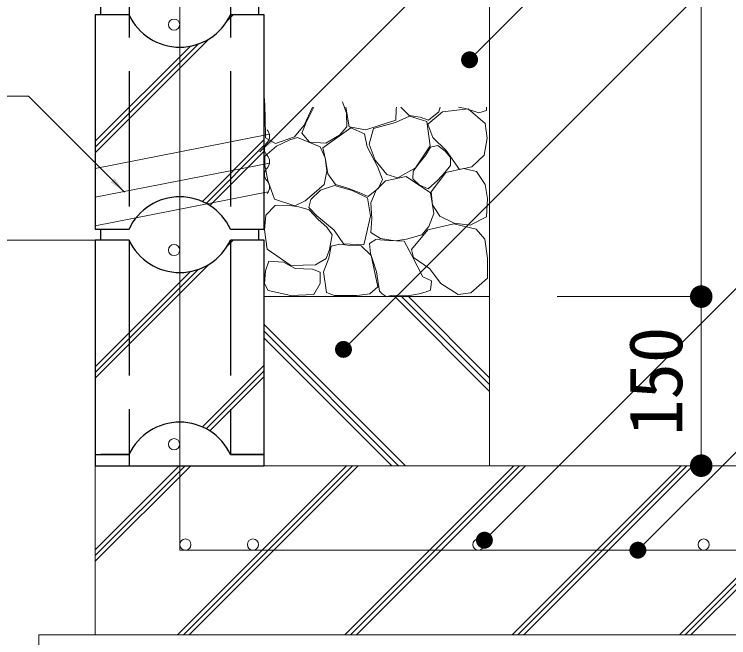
# Model space of a CAD drawing. Units: millimetres on the paper, scale 1:20. Extents: x 11 to 3083, y 13 to 5005.
# Drawn here: x 39.29 to 70.99, y 102.39 to 130.05 of the extents above; entities that cross this region are included whole.
import ezdxf
from ezdxf.enums import TextEntityAlignment as Align

# ---------------------------------------------------------------- set-up
doc = ezdxf.new("R2010")
doc.units = ezdxf.units.MM
for name, pattern in [('DASHED', [7.5, 6, -1.5]), ('USER1', [100, 75, -25]), ('USER2', [200, 125, -25, 25, -25])]:
    doc.linetypes.add(name, pattern=pattern)
for name, color, linetype, lineweight in [('0_2', 1, 'Continuous', 13), ('0_本体', 7, 'Continuous', 25), ('_0-0_', 7, 'Continuous', 13), ('ハッチ', 4, 'Continuous', 13), ('寸法', 1, 'Continuous', 13), ('本体', 7, 'Continuous', 13)]:
    doc.layers.add(name, color=color, linetype=linetype, lineweight=lineweight)
doc.styles.add('ＭＳ ゴシック', font='')
doc.styles.get('ＭＳ ゴシック').set_extended_font_data('MS Gothic')

# ---------------------------------------------------------------- blocks, each defined once
blk = doc.blocks.new('filled_arrow')
at = {"color": 0, "linetype": 'Continuous', "lineweight": -2}
blk.add_solid([(7.5, 1.25), (0, 0), (7.5, -1.25)], dxfattribs=at)
blk = doc.blocks.new('filled_dot')
at = {"color": 0, "linetype": 'Continuous', "lineweight": -2, "const_width": 1.25}
blk.add_lwpolyline([(-0.625, 0, 1), (0.625, 0, 1)], format="xyb", close=True, dxfattribs=at)

msp = doc.modelspace()

# ---------------------------------------------------------------- linework, layer by layer
at = {"layer": '0_2'}
for p, q in [((60.681, 107.248), (72.754, 119.322)), ((67.49, 106.804), (75.383, 114.697)), ((60.15, 106.718), (60.681, 107.248)), ((66.96, 106.274), (67.49, 106.804))]:
    msp.add_line(p, q, dxfattribs=at)
at = {"layer": '0_2', "lineweight": 18}
for p, q in [((60.15, 106.718), (60.154, 106.722)), ((66.96, 106.274), (66.963, 106.277))]:
    msp.add_line(p, q, dxfattribs=at)
at = {"layer": '0_本体', "linetype": 'DASHED'}
for p, q in [((44.38, 150.024), (44.38, 110.024)), ((48.88, 150.024), (48.88, 110.524))]:
    msp.add_line(p, q, dxfattribs=at)
at = {"layer": '0_本体'}
for p, q in [((43.13, 130.024), (43.13, 130.524)), ((50.13, 130.524), (50.13, 130.024)), ((43.13, 130.024), (42.88, 130.024)), ((42.88, 130.024), (42.88, 120.524)), ((44.38, 130.024), (43.13, 130.024)), ((50.13, 130.024), (48.88, 130.024)), ((50.38, 130.024), (50.13, 130.024)), ((50.38, 120.524), (50.38, 130.024)), ((42.88, 120.524), (44.38, 120.524)), ((43.13, 120.024), (43.13, 120.524)), ((43.13, 120.524), (44.38, 120.524)), ((48.88, 120.524), (50.38, 120.524)), ((48.88, 120.524), (50.13, 120.524)), ((50.13, 120.524), (50.13, 120.024)), ((44.38, 120.024), (42.88, 120.024)), ((42.88, 120.024), (42.88, 110.524)), ((44.38, 120.024), (43.13, 120.024)), ((50.38, 120.024), (48.88, 120.024)), ((50.13, 120.024), (48.88, 120.024)), ((50.38, 110.524), (50.38, 120.024)), ((42.88, 110.524), (44.38, 110.524)), ((42.88, 110.524), (42.88, 110.024)), ((44.38, 110.524), (43.13, 110.524)), ((48.88, 110.524), (50.38, 110.524)), ((50.38, 110.524), (48.88, 110.524)), ((50.38, 110.024), (50.38, 110.524)), ((42.88, 110.024), (50.38, 110.024))]:
    msp.add_line(p, q, dxfattribs=at)
for centre, start, end in [((46.63, 131.076), 205.0639, 334.9361), ((46.63, 119.471), 25.0639, 154.9361), ((46.63, 119.471), 25.0639, 154.9361), ((46.63, 121.076), 205.0639, 334.9361), ((46.63, 121.076), 205.0639, 334.9361), ((46.63, 109.471), 25.0639, 154.9361), ((46.63, 109.471), 25.0639, 154.9361)]:
    msp.add_arc(centre, 2.484, start, end, dxfattribs=at)
at = {"layer": '_0-0_', "linetype": 'USER1'}
for p, q in [((50.611, 124.725), (42.88, 123.216)), ((50.56, 122.168), (42.88, 120.669))]:
    msp.add_line(p, q, dxfattribs=at)
at = {"layer": '_0-0_', "color": 4, "linetype": 'USER2'}
msp.add_line((42.88, 121.942), (50.616, 123.453), dxfattribs=at)
at = {"layer": '_0-0_'}
for centre in [(46.38, 129.592), (46.38, 119.592), (46.38, 110.974), (46.88, 106.524), (49.88, 106.524), (59.88, 106.524), (69.88, 106.524)]:
    msp.add_circle(centre, 0.25, dxfattribs=at)
at = {"layer": 'ハッチ'}
for p, q in [((44.38, 130.024), (42.88, 130.024)), ((42.88, 130.024), (42.88, 120.524)), ((48.743, 129.771), (48.996, 130.024)), ((50.38, 130.024), (48.88, 130.024)), ((50.38, 120.524), (50.38, 130.024)), ((42.88, 123.908), (47.934, 128.962)), ((42.88, 124.161), (47.45, 128.731)), ((42.88, 124.161), (47.45, 128.731)), ((42.88, 124.415), (47.102, 128.637)), ((42.88, 124.415), (47.102, 128.637)), ((42.88, 124.415), (47.102, 128.637)), ((50.42, 125.512), (50.385, 126.321)), ((52.523, 125.931), (52.156, 125.132)), ((52.232, 125.225), (52.585, 125.931)), ((53.848, 126.167), (54.028, 125.662)), ((54.151, 125.061), (54.006, 125.931)), ((56.247, 125.931), (56.236, 125.837)), ((56.441, 125.931), (56.811, 125.561)), ((58.133, 125.728), (58.182, 125.931)), ((59.305, 125.877), (59.005, 125.931)), ((59.901, 125.673), (59.305, 125.877)), ((60.244, 125.931), (60.236, 125.784)), ((54.028, 125.662), (54.039, 125.057)), ((56.236, 125.837), (56.217, 125.35)), ((56.811, 125.561), (57.295, 125.487)), ((57.643, 125.175), (58.293, 125.716)), ((57.667, 125.356), (58.133, 125.728)), ((58.293, 125.716), (59.43, 125.851)), ((59.43, 125.851), (60.189, 125.202)), ((60.236, 125.784), (59.901, 125.673)), ((50.432, 124.574), (50.42, 125.512)), ((52.053, 124.776), (52.232, 125.225)), ((56.199, 125.247), (55.223, 124.977)), ((56.217, 125.35), (55.429, 125.106)), ((56.822, 125.538), (56.199, 125.247)), ((57.591, 125.288), (56.822, 125.538)), ((57.295, 125.487), (57.667, 125.356)), ((57.736, 124.209), (57.591, 125.288)), ((52.156, 125.132), (51.728, 124.609)), ((54.23, 125.012), (52.984, 124.126)), ((54.039, 125.057), (53.714, 124.687)), ((54.889, 124.928), (54.151, 125.061)), ((54.83, 124.751), (54.23, 125.012)), ((55.429, 125.106), (54.889, 124.928)), ((55.223, 124.977), (55.036, 124.292)), ((57.86, 124.579), (57.643, 125.175)), ((60.189, 125.202), (60.27, 124.552)), ((51.728, 124.609), (50.884, 124.312)), ((52.389, 124.384), (52.053, 124.776)), ((53.714, 124.687), (53.119, 124.328)), ((54.948, 124.176), (54.83, 124.751)), ((47.633, 121.744), (50.38, 124.49)), ((47.633, 121.744), (50.38, 124.49)), ((47.633, 121.744), (50.38, 124.49)), ((50.884, 124.312), (50.432, 124.574)), ((50.923, 124.204), (51.515, 124.477)), ((51.515, 124.477), (51.849, 124.583)), ((51.849, 124.583), (52.866, 124.174)), ((53.119, 124.328), (52.389, 124.384)), ((55.036, 124.292), (55.306, 123.586)), ((58.456, 124.011), (57.86, 124.579)), ((60.27, 124.552), (60.134, 123.794)), ((47.803, 121.66), (50.38, 124.237)), ((47.803, 121.66), (50.38, 124.237)), ((47.964, 121.567), (50.38, 123.983)), ((50.407, 123.749), (50.923, 124.204)), ((52.866, 124.174), (53.078, 123.688)), ((52.984, 124.126), (53.102, 123.615)), ((55.405, 123.299), (54.948, 124.176)), ((57.092, 123.233), (57.736, 124.209)), ((57.533, 123.79), (57.761, 124.152)), ((57.761, 124.152), (58.081, 124.224)), ((58.081, 124.224), (58.412, 123.976)), ((58.412, 123.976), (58.639, 123.697)), ((59.051, 123.172), (58.456, 124.011)), ((50.407, 123.354), (50.407, 123.749)), ((53.078, 123.688), (53.154, 123.096)), ((57.275, 123.46), (57.533, 123.79)), ((58.639, 123.697), (58.649, 123.346)), ((60.134, 123.794), (59.593, 123.28)), ((50.543, 122.672), (50.407, 123.354)), ((53.102, 123.615), (53.197, 122.968)), ((55.306, 123.586), (55.825, 122.942)), ((56.996, 123.088), (57.275, 123.46)), ((58.649, 123.346), (58.401, 123.026)), ((53.154, 123.096), (53.033, 122.505)), ((55.63, 122.728), (55.405, 123.299)), ((56.303, 122.797), (57.092, 123.233)), ((56.975, 122.747), (56.996, 123.088)), ((57.793, 122.176), (58.442, 123.035)), ((58.401, 123.026), (58.081, 122.696)), ((58.442, 123.035), (59.225, 123.207)), ((59.593, 123.28), (59.051, 123.172)), ((59.225, 123.207), (59.797, 123.073)), ((59.797, 123.073), (60.179, 122.501)), ((53.197, 122.968), (53.543, 122.503)), ((55.45, 122.338), (55.63, 122.728)), ((55.755, 122.657), (56.671, 122.85)), ((55.825, 122.942), (56.303, 122.797)), ((56.671, 122.85), (57.757, 122.126)), ((57.254, 122.479), (56.975, 122.747)), ((58.081, 122.696), (57.657, 122.303)), ((50.832, 121.852), (50.543, 122.672)), ((53.033, 122.505), (52.592, 122.11)), ((52.876, 122.253), (53.497, 122.449)), ((53.497, 122.449), (54.281, 122.237)), ((53.543, 122.503), (54.038, 122.353)), ((55.345, 122.247), (55.755, 122.657)), ((57.657, 122.303), (57.254, 122.479)), ((60.179, 122.501), (60.294, 121.871)), ((52.592, 122.11), (52.198, 121.777)), ((52.451, 121.829), (52.876, 122.253)), ((54.038, 122.353), (54.594, 122.143)), ((54.281, 122.237), (54.968, 121.91)), ((54.594, 122.143), (54.999, 121.963)), ((54.999, 121.963), (55.45, 122.338)), ((55.103, 121.692), (55.345, 122.247)), ((57.757, 122.126), (57.902, 121.21)), ((57.85, 121.604), (57.793, 122.176)), ((51.742, 121.549), (50.832, 121.852)), ((52.198, 121.777), (51.742, 121.549)), ((52.353, 121.475), (52.451, 121.829)), ((54.968, 121.91), (55.098, 121.11)), ((60.294, 121.871), (60.237, 121.069)), ((50.444, 121.14), (50.867, 121.574)), ((50.867, 121.574), (51.395, 121.586)), ((51.395, 121.586), (51.911, 121.504)), ((51.911, 121.504), (52.38, 121.375)), ((52.707, 121.113), (52.353, 121.475)), ((55.152, 120.993), (55.103, 121.692)), ((58.174, 121.088), (57.85, 121.604)), ((50.397, 120.484), (50.444, 121.14)), ((52.38, 121.375), (52.767, 120.953)), ((53.48, 120.48), (52.707, 121.113)), ((55.098, 121.11), (54.935, 120.391)), ((57.902, 121.21), (57.685, 120.631)), ((52.767, 120.953), (53.154, 120.601)), ((55.103, 120.366), (55.152, 120.993)), ((58.805, 120.783), (58.174, 121.088)), ((60.237, 121.069), (59.511, 120.688)), ((42.88, 120.524), (44.38, 120.524)), ((48.88, 120.524), (50.38, 120.524)), ((50.515, 119.628), (50.397, 120.484)), ((53.154, 120.601), (53.389, 120.261)), ((53.899, 119.872), (53.48, 120.48)), ((56.913, 119.619), (57.636, 120.487)), ((57.685, 120.631), (57.371, 120.27)), ((57.636, 120.487), (58.794, 120.752)), ((58.794, 120.752), (59.783, 120.511)), ((59.511, 120.688), (58.805, 120.783)), ((59.783, 120.511), (60.169, 120.077)), ((53.389, 120.261), (53.272, 119.616)), ((54.935, 120.391), (54.804, 119.82)), ((55.538, 120.101), (55.103, 120.366)), ((57.371, 120.27), (56.695, 120.077)), ((44.38, 120.024), (42.88, 120.024)), ((42.88, 120.024), (42.88, 110.524)), ((48.743, 119.771), (48.996, 120.024)), ((50.38, 120.024), (48.88, 120.024)), ((50.38, 110.524), (50.38, 120.024)), ((53.352, 119.759), (53.74, 119.852)), ((53.74, 119.852), (54.183, 119.796)), ((54.804, 119.82), (53.899, 119.872)), ((55.057, 119.882), (55.337, 120.052)), ((55.097, 119.442), (55.057, 119.882)), ((55.337, 120.052), (55.916, 120.012)), ((56.189, 120.004), (55.538, 120.101)), ((55.916, 120.012), (56.586, 119.992)), ((56.695, 120.077), (56.189, 120.004)), ((56.586, 119.992), (56.916, 119.372)), ((60.169, 120.077), (60.29, 119.233)), ((51.555, 118.904), (50.515, 119.628)), ((53.272, 119.616), (53.131, 119.217)), ((53.241, 119.224), (53.352, 119.759)), ((54.183, 119.796), (54.681, 119.778)), ((54.681, 119.778), (55.124, 119.353)), ((57.009, 119.257), (56.913, 119.619)), ((53.131, 119.217), (52.655, 118.93)), ((53.007, 118.619), (53.241, 119.224)), ((55.197, 119.133), (55.097, 119.442)), ((55.124, 119.353), (55.416, 117.952)), ((56.916, 119.372), (57.423, 118.4)), ((57.709, 118.775), (57.009, 119.257)), ((60.29, 119.233), (60.29, 118.341)), ((42.88, 113.908), (47.934, 118.962)), ((50.437, 118.676), (50.582, 119.098)), ((50.582, 119.098), (51.241, 119.058)), ((51.241, 119.058), (51.755, 118.768)), ((52.655, 118.93), (51.555, 118.904)), ((55.366, 118.623), (55.197, 119.133)), ((42.88, 114.161), (47.45, 118.731)), ((42.88, 114.161), (47.45, 118.731)), ((42.88, 114.415), (47.102, 118.637)), ((42.88, 114.415), (47.102, 118.637)), ((42.88, 114.415), (47.102, 118.637)), ((50.397, 118.11), (50.437, 118.676)), ((51.755, 118.768), (52.528, 118.739)), ((52.528, 118.739), (52.868, 118.606)), ((52.868, 118.606), (52.867, 118.114)), ((53.144, 117.704), (53.007, 118.619)), ((55.491, 117.773), (55.366, 118.623)), ((58.215, 118.1), (57.709, 118.775)), ((57.423, 118.4), (57.809, 118.232)), ((60.29, 118.341), (59.542, 117.69)), ((50.553, 117.793), (50.397, 118.11)), ((52.867, 118.114), (52.576, 117.622)), ((55.416, 117.952), (55.073, 117.645)), ((57.792, 118.064), (57.762, 117.817)), ((57.809, 118.232), (57.792, 118.064)), ((58.987, 117.617), (58.215, 118.1)), ((51.56, 117.579), (50.553, 117.793)), ((52.576, 117.622), (51.56, 117.579)), ((53.492, 117.571), (53.144, 117.704)), ((55.073, 117.645), (54.496, 117.571)), ((55.616, 117.642), (55.491, 117.773)), ((55.788, 117.524), (55.616, 117.642)), ((57.262, 117.641), (56.819, 117.57)), ((57.517, 117.728), (57.262, 117.641)), ((57.762, 117.817), (57.517, 117.728)), ((59.542, 117.69), (58.987, 117.617)), ((54.496, 117.571), (53.492, 117.571)), ((56.037, 117.57), (55.788, 117.524)), ((56.438, 117.595), (56.037, 117.57)), ((56.819, 117.57), (56.438, 117.595)), ((47.633, 111.744), (50.38, 114.49)), ((47.633, 111.744), (50.38, 114.49)), ((47.633, 111.744), (50.38, 114.49)), ((47.803, 111.66), (50.38, 114.237)), ((47.803, 111.66), (50.38, 114.237)), ((47.964, 111.567), (50.38, 113.983)), ((42.88, 110.524), (44.38, 110.524)), ((48.88, 110.524), (50.38, 110.524)), ((42.88, 102.524), (42.88, 110.024)), ((42.88, 110.024), (82.38, 110.024)), ((42.88, 106.292), (46.611, 110.024)), ((42.88, 106.292), (46.611, 110.024)), ((42.88, 106.038), (46.865, 110.024)), ((42.88, 106.292), (46.611, 110.024)), ((42.88, 106.038), (46.865, 110.024)), ((42.88, 105.784), (47.119, 110.024)), ((46.536, 102.524), (54.036, 110.024)), ((46.536, 102.524), (54.036, 110.024)), ((46.536, 102.524), (54.036, 110.024)), ((46.79, 102.524), (54.29, 110.024)), ((46.79, 102.524), (54.29, 110.024)), ((47.043, 102.524), (54.543, 110.024)), ((53.961, 102.524), (61.461, 110.024)), ((53.961, 102.524), (61.461, 110.024)), ((53.961, 102.524), (61.461, 110.024)), ((54.214, 102.524), (61.714, 110.024)), ((54.214, 102.524), (61.714, 110.024)), ((54.468, 102.524), (61.968, 110.024)), ((61.385, 102.524), (68.885, 110.024)), ((61.385, 102.524), (68.885, 110.024)), ((61.385, 102.524), (68.885, 110.024)), ((61.639, 102.524), (69.139, 110.024)), ((61.639, 102.524), (69.139, 110.024)), ((61.893, 102.524), (69.393, 110.024)), ((68.81, 102.524), (76.31, 110.024)), ((68.81, 102.524), (76.31, 110.024)), ((68.81, 102.524), (76.31, 110.024)), ((69.064, 102.524), (76.564, 110.024)), ((69.064, 102.524), (76.564, 110.024)), ((69.317, 102.524), (76.817, 110.024)), ((82.38, 102.524), (42.88, 102.524))]:
    msp.add_line(p, q, dxfattribs=at)
for centre, radius, start, end in [((46.63, 131.076), 2.484, 205.0639, 334.9361), ((50.22, 124.641), 0.4, 315, 45), ((50.786, 124.076), 0.4, 135, 225), ((50.22, 123.51), 0.4, 315, 45), ((50.786, 122.944), 0.4, 135, 225), ((50.22, 122.379), 0.4, 315, 45), ((46.63, 119.471), 2.484, 25.0639, 154.9361), ((46.63, 121.076), 2.484, 205.0639, 334.9361), ((46.63, 109.471), 2.484, 25.0639, 154.9361)]:
    msp.add_arc(centre, radius, start, end, dxfattribs=at)
at = {"layer": '寸法'}
for p, q in [((69.772, 145.024), (69.772, 117.524)), ((63.38, 117.524), (69.772, 117.524)), ((63.38, 117.524), (69.772, 117.524)), ((69.772, 117.524), (69.772, 110.024)), ((63.38, 110.024), (69.772, 110.024))]:
    msp.add_line(p, q, dxfattribs=at)
at = {"layer": '本体'}
for p, q in [((46.63, 149.274), (46.63, 106.274)), ((60.38, 145.024), (60.38, 117.524)), ((50.13, 130.024), (50.13, 130.524)), ((50.38, 130.024), (50.13, 130.024)), ((50.38, 120.524), (50.38, 130.024)), ((50.13, 120.024), (50.13, 120.524)), ((50.13, 120.524), (50.38, 120.524)), ((42.88, 120.024), (21.085, 120.024)), ((50.38, 120.024), (50.13, 120.024)), ((50.38, 117.524), (50.38, 120.024)), ((60.38, 117.524), (50.38, 117.524)), ((50.38, 117.524), (60.38, 117.524)), ((50.38, 110.024), (50.38, 117.524)), ((50.38, 117.524), (60.38, 117.524)), ((50.38, 110.024), (50.38, 117.524)), ((60.38, 113.322), (56.178, 117.524)), ((60.38, 113.322), (56.178, 117.524)), ((60.38, 113.322), (56.178, 117.524)), ((60.38, 113.622), (56.478, 117.524)), ((60.38, 113.622), (56.478, 117.524)), ((60.38, 113.922), (56.778, 117.524)), ((60.38, 117.524), (60.38, 110.024)), ((60.38, 117.524), (60.38, 110.024)), ((60.38, 117.524), (60.38, 110.024)), ((56.642, 110.024), (50.38, 116.286)), ((56.342, 110.024), (50.38, 115.986)), ((56.342, 110.024), (50.38, 115.986)), ((56.042, 110.024), (50.38, 115.686)), ((56.042, 110.024), (50.38, 115.686)), ((56.042, 110.024), (50.38, 115.686)), ((42.88, 102.524), (42.88, 110.024)), ((42.88, 110.024), (82.38, 110.024)), ((60.38, 110.024), (50.38, 110.024)), ((60.38, 110.024), (50.38, 110.024)), ((46.63, 106.274), (79.63, 106.274)), ((40.38, 100.024), (40.38, 102.524)), ((40.38, 102.524), (84.88, 102.524)), ((82.38, 102.524), (42.88, 102.524))]:
    msp.add_line(p, q, dxfattribs=at)
at = {"layer": '本体', "color": 1}
for p, q in [((50.713, 124.484), (71.49, 145.261)), ((60.021, 128.563), (70.388, 138.93)), ((54.426, 115.714), (70.908, 132.196)), ((59.491, 128.033), (60.021, 128.563)), ((39.922, 126.418), (30.246, 126.418)), ((43.649, 122.691), (39.922, 126.418)), ((50.183, 123.954), (50.713, 124.484)), ((44.179, 122.161), (43.649, 122.691)), ((53.896, 115.183), (54.426, 115.714))]:
    msp.add_line(p, q, dxfattribs=at)
at = {"layer": '本体', "color": 1, "lineweight": 18}
for p, q in [((59.491, 128.033), (59.494, 128.036)), ((50.183, 123.954), (50.186, 123.958)), ((44.179, 122.161), (44.175, 122.164)), ((53.896, 115.183), (53.899, 115.187))]:
    msp.add_line(p, q, dxfattribs=at)

# ---------------------------------------------------------------- block references
at = {"layer": '0_2', "lineweight": 18, "xscale": 0.3, "yscale": 0.3, "rotation": 45}
for p in [(60.15, 106.718), (66.96, 106.274)]:
    msp.add_blockref('filled_dot', p, dxfattribs=at)
at = {"layer": '寸法', "xscale": 0.4, "yscale": 0.4}
for p, rotation in [((69.772, 117.524), 90), ((69.772, 117.524), 270), ((69.772, 110.024), 90)]:
    msp.add_blockref('filled_dot', p, dxfattribs=dict(at, rotation=rotation))
at = {"layer": '本体', "color": 1, "lineweight": 18}
for name, p, xscale, yscale, rotation in [('filled_dot', (59.491, 128.033), 0.3, 0.3, 45), ('filled_arrow', (50.183, 123.954), 0.1, 0.1, 45), ('filled_arrow', (44.179, 122.161), 0.1, 0.1, 135), ('filled_dot', (53.896, 115.183), 0.3, 0.3, 45)]:
    msp.add_blockref(name, p, dxfattribs=dict(at, xscale=xscale, yscale=yscale, rotation=rotation))

# ---------------------------------------------------------------- texts
at = {"layer": '寸法', "style": 'ＭＳ ゴシック'}
msp.add_text('150', height=2.374, rotation=90, dxfattribs=at).set_placement((69.641, 111.345), align=Align.BOTTOM_LEFT)

doc.saveas('drawing.dxf')
